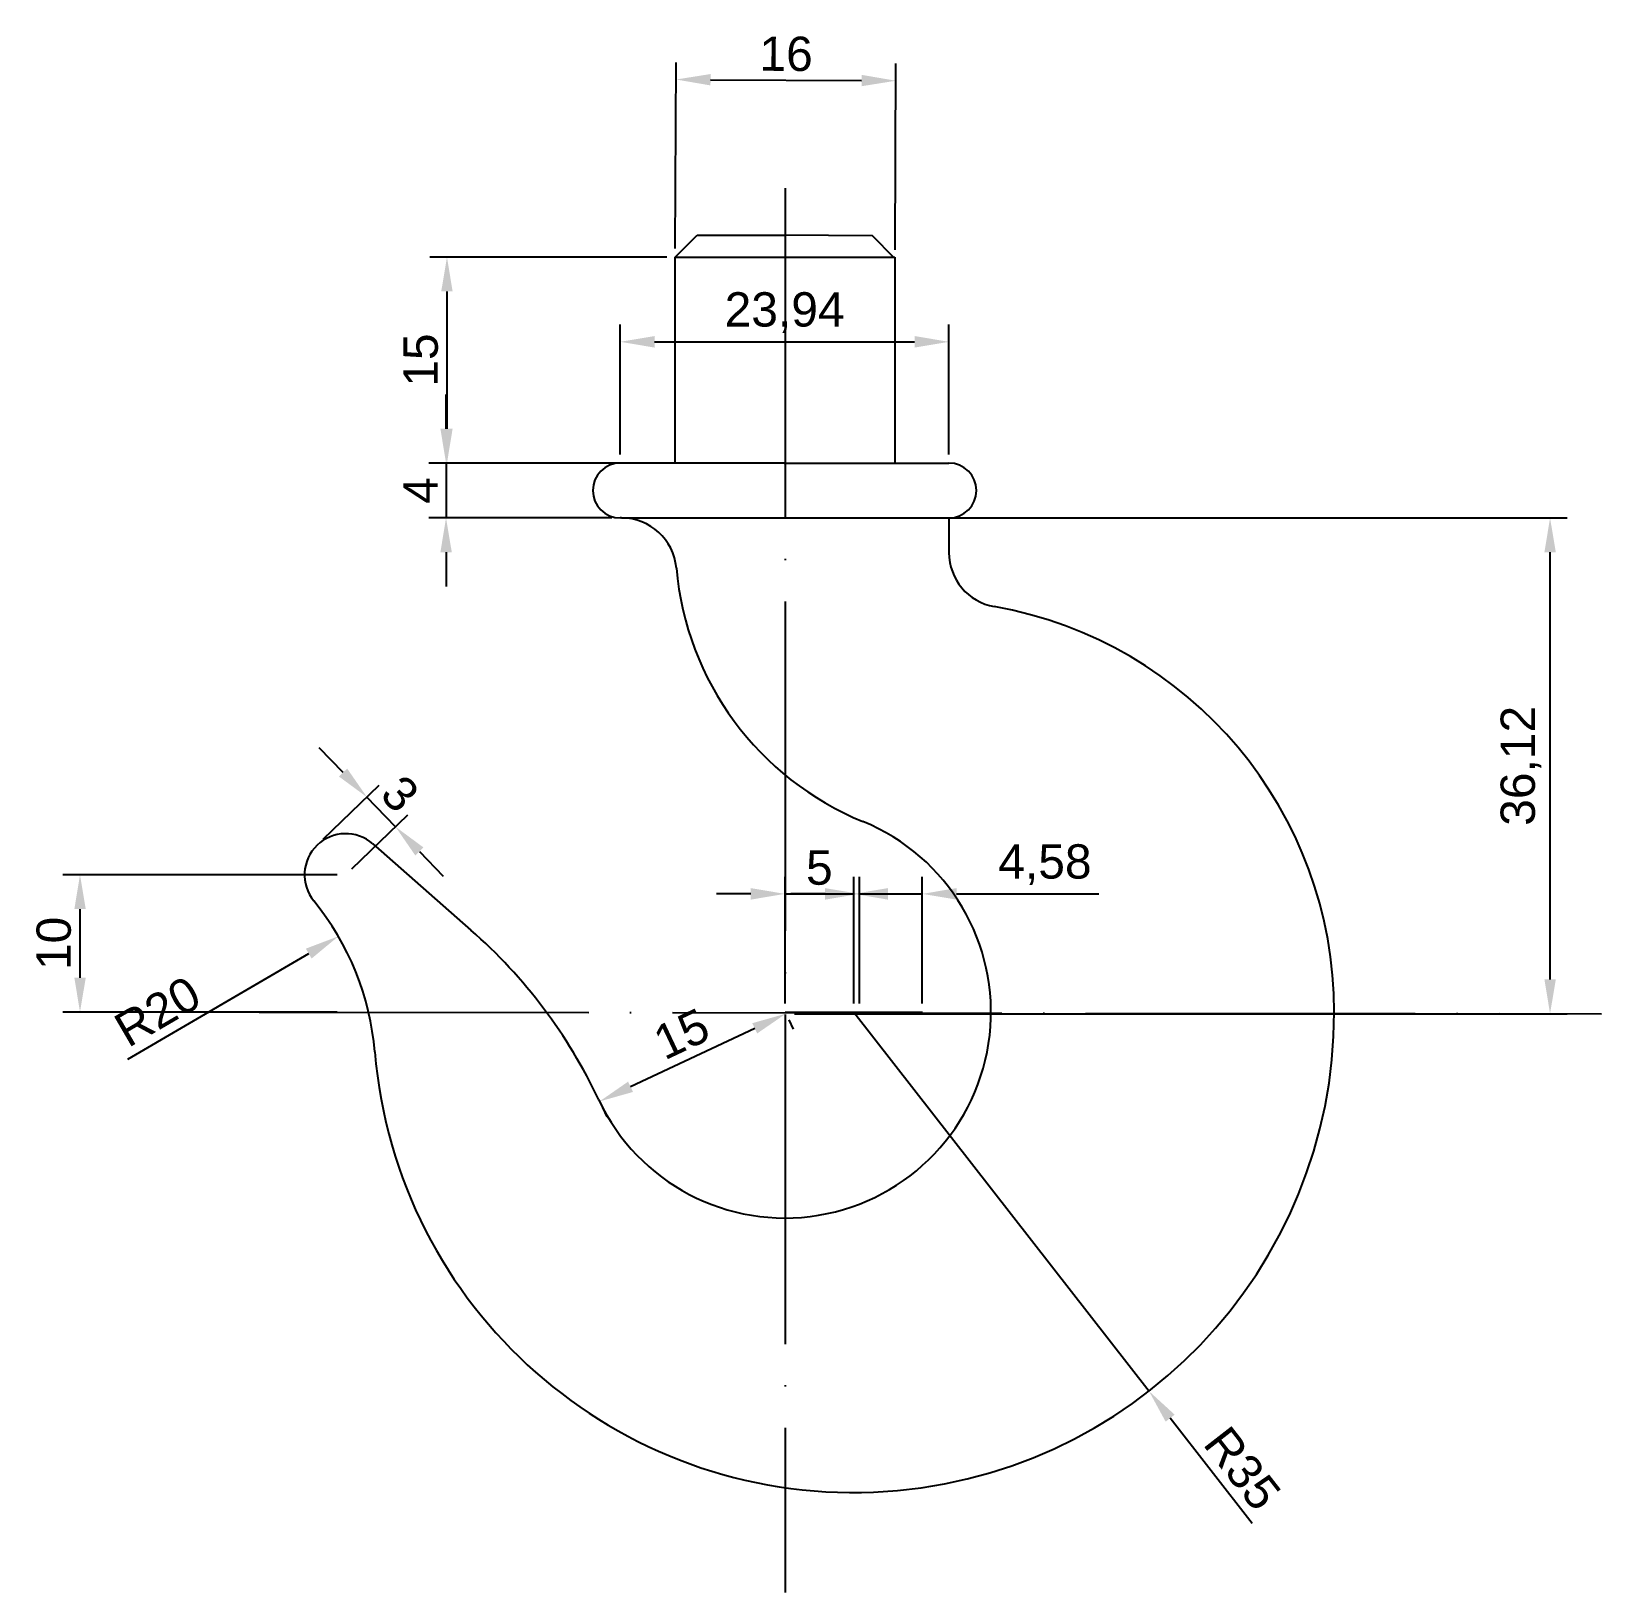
# Model space of a CAD drawing. Header units: millimetres. Extents: x 4628 to 4742, y 2294 to 2408.
import ezdxf

# ---------------------------------------------------------------- set-up
doc = ezdxf.new("R2010")
doc.units = ezdxf.units.MM
doc.linetypes.add('ACAD_ISO04W100', pattern=[30, 24, -3, 0, -3])
doc.styles.get("Standard").update_dxf_attribs({"font": 'arial.ttf'})
doc.dimstyles.new('ISO-25', dxfattribs={"dimtxt": 2.5, "dimasz": 2.5, "dimexe": 1.25, "dimexo": 0.625, "dimtad": 1, "dimtxsty": 'Standard', "dimcen": 2.5, "dimadec": 0, "dimazin": 0, "dimtfac": 1, "dimtmove": 0, "dimatfit": 3, "dimfxl": 1, "dimarcsym": 0})

# ---------------------------------------------------------------- blocks, each defined once
blk = doc.blocks.new('*D2')
at = {"color": 0, "lineweight": -2, "transparency": 16777216}
for p, q in [((4674.44, 2392.2), (4674.51, 2405.77)), ((4690.44, 2392.11), (4690.51, 2405.68)), ((4677, 2404.5), (4688, 2404.44))]:
    blk.add_line(p, q, dxfattribs=at)
at = {"color": 0, "transparency": 16777216}
for points in [[(4677.01, 2404.92), (4677, 2404.09), (4674.5, 2404.52)], [(4688.01, 2404.86), (4688, 2404.03), (4690.5, 2404.43)]]:
    blk.add_solid(points, dxfattribs=at)
at = {"layer": 'Defpoints', "color": 0, "transparency": 16777216}
for p in [(4690.5, 2404.43), (4674.43, 2391.58), (4690.43, 2391.49)]:
    blk.add_point(p, dxfattribs=at)
at = {"color": 0, "transparency": 16777216, "insert": (4682.51, 2406.38), "char_height": 2.5, "attachment_point": 5, "rotation": 359.6842}
blk.add_mtext('16', dxfattribs=at)
blk = doc.blocks.new('*D3')
at = {"color": 0, "lineweight": -2, "transparency": 16777216}
for p, q in [((4670.43, 2377.2), (4670.43, 2386.66)), ((4694.37, 2377.2), (4694.37, 2386.66)), ((4672.93, 2385.41), (4691.87, 2385.41))]:
    blk.add_line(p, q, dxfattribs=at)
at = {"color": 0, "transparency": 16777216}
for points in [[(4672.93, 2385.83), (4672.93, 2384.99), (4670.43, 2385.41)], [(4691.87, 2385.83), (4691.87, 2384.99), (4694.37, 2385.41)]]:
    blk.add_solid(points, dxfattribs=at)
at = {"layer": 'Defpoints', "color": 0, "transparency": 16777216}
for p in [(4694.37, 2385.41), (4670.43, 2376.58), (4694.37, 2376.58)]:
    blk.add_point(p, dxfattribs=at)
at = {"color": 0, "transparency": 16777216, "insert": (4682.4, 2387.54), "char_height": 2.5, "attachment_point": 5}
blk.add_mtext('23,94', dxfattribs=at)
blk = doc.blocks.new('*D4')
at = {"color": 0, "lineweight": -2, "transparency": 16777216}
for p, q in [((4673.81, 2391.58), (4656.56, 2391.58)), ((4657.81, 2389.08), (4657.81, 2379.08)), ((4673.81, 2376.58), (4656.56, 2376.58))]:
    blk.add_line(p, q, dxfattribs=at)
at = {"color": 0, "transparency": 16777216}
for points in [[(4657.39, 2389.08), (4658.22, 2389.08), (4657.81, 2391.58)], [(4657.39, 2379.08), (4658.22, 2379.08), (4657.81, 2376.58)]]:
    blk.add_solid(points, dxfattribs=at)
at = {"layer": 'Defpoints', "color": 0, "transparency": 16777216}
for p in [(4674.43, 2391.58), (4657.81, 2376.58), (4674.43, 2376.58)]:
    blk.add_point(p, dxfattribs=at)
at = {"color": 0, "transparency": 16777216, "insert": (4655.91, 2384.08), "char_height": 2.5, "attachment_point": 5, "rotation": 90}
blk.add_mtext('15', dxfattribs=at)
blk = doc.blocks.new('*D5')
at = {"color": 0, "lineweight": -2, "transparency": 16777216}
for p, q in [((4657.74, 2379.08), (4657.74, 2381.58)), ((4669.81, 2376.58), (4656.49, 2376.58)), ((4657.74, 2376.58), (4657.74, 2372.58)), ((4669.81, 2372.58), (4656.49, 2372.58)), ((4657.74, 2370.08), (4657.74, 2367.58))]:
    blk.add_line(p, q, dxfattribs=at)
at = {"color": 0, "transparency": 16777216}
for points in [[(4657.33, 2379.08), (4658.16, 2379.08), (4657.74, 2376.58)], [(4657.33, 2370.08), (4658.16, 2370.08), (4657.74, 2372.58)]]:
    blk.add_solid(points, dxfattribs=at)
at = {"layer": 'Defpoints', "color": 0, "transparency": 16777216}
for p in [(4670.43, 2376.58), (4657.74, 2372.58), (4670.43, 2372.58)]:
    blk.add_point(p, dxfattribs=at)
at = {"color": 0, "transparency": 16777216, "insert": (4655.87, 2374.58), "char_height": 2.5, "attachment_point": 5, "rotation": 90}
blk.add_mtext('4', dxfattribs=at)
blk = doc.blocks.new('*D6')
at = {"color": 0, "lineweight": -2, "transparency": 16777216}
for p, q in [((4682.43, 2337.2), (4682.43, 2346.44)), ((4687.43, 2337.2), (4687.43, 2346.44)), ((4679.93, 2345.19), (4677.43, 2345.19)), ((4682.43, 2345.19), (4687.43, 2345.19)), ((4689.93, 2345.19), (4692.43, 2345.19))]:
    blk.add_line(p, q, dxfattribs=at)
at = {"color": 0, "transparency": 16777216}
for points in [[(4679.93, 2345.61), (4679.93, 2344.77), (4682.43, 2345.19)], [(4689.93, 2345.61), (4689.93, 2344.77), (4687.43, 2345.19)]]:
    blk.add_solid(points, dxfattribs=at)
at = {"layer": 'Defpoints', "color": 0, "transparency": 16777216}
for p in [(4687.43, 2345.19), (4682.43, 2336.58), (4687.43, 2336.58)]:
    blk.add_point(p, dxfattribs=at)
at = {"color": 0, "transparency": 16777216, "insert": (4684.93, 2347.09), "char_height": 2.5, "attachment_point": 5}
blk.add_mtext('5', dxfattribs=at)
blk = doc.blocks.new('*D7')
at = {"color": 0, "lineweight": -2, "transparency": 16777216}
for p, q in [((4687.85, 2337.2), (4687.85, 2346.44)), ((4692.43, 2337.2), (4692.43, 2346.44)), ((4685.35, 2345.19), (4682.85, 2345.19)), ((4687.85, 2345.19), (4692.43, 2345.19)), ((4694.93, 2345.19), (4705.28, 2345.19))]:
    blk.add_line(p, q, dxfattribs=at)
at = {"color": 0, "transparency": 16777216}
for points in [[(4685.35, 2345.61), (4685.35, 2344.77), (4687.85, 2345.19)], [(4694.93, 2345.61), (4694.93, 2344.77), (4692.43, 2345.19)]]:
    blk.add_solid(points, dxfattribs=at)
at = {"layer": 'Defpoints', "color": 0, "transparency": 16777216}
for p in [(4692.43, 2345.19), (4687.85, 2336.58), (4692.43, 2336.58)]:
    blk.add_point(p, dxfattribs=at)
at = {"color": 0, "transparency": 16777216, "insert": (4701.36, 2347.32), "char_height": 2.5, "attachment_point": 5}
blk.add_mtext('4,58', dxfattribs=at)
blk = doc.blocks.new('*D8')
at = {"color": 0, "lineweight": -2, "transparency": 16777216}
for p, q in [((4680.23, 2335.39), (4671.18, 2331.13)), ((4682.7, 2336.01), (4683.02, 2335.33)), ((4669.13, 2329.62), (4669.45, 2328.94))]:
    blk.add_line(p, q, dxfattribs=at)
at = {"color": 0, "transparency": 16777216}
for points in [[(4680.05, 2335.77), (4680.4, 2335.02), (4682.49, 2336.46)], [(4671, 2331.51), (4671.36, 2330.76), (4668.92, 2330.07)]]:
    blk.add_solid(points, dxfattribs=at)
at = {"layer": 'Defpoints', "color": 0, "transparency": 16777216}
for p in [(4682.43, 2336.58), (4668.86, 2330.19), (4668.92, 2330.07)]:
    blk.add_point(p, dxfattribs=at)
at = {"color": 0, "transparency": 16777216, "insert": (4674.89, 2334.98), "char_height": 2.5, "attachment_point": 5, "rotation": 25.2063}
blk.add_mtext('15', dxfattribs=at)
blk = doc.blocks.new('*D10')
at = {"color": 0, "lineweight": -2, "transparency": 16777216}
for p, q in [((4683.11, 2372.58), (4739.4, 2372.58)), ((4738.15, 2338.96), (4738.15, 2370.08)), ((4683.11, 2336.46), (4739.4, 2336.46))]:
    blk.add_line(p, q, dxfattribs=at)
at = {"color": 0, "transparency": 16777216}
for points in [[(4737.74, 2370.08), (4738.57, 2370.08), (4738.15, 2372.58)], [(4737.74, 2338.96), (4738.57, 2338.96), (4738.15, 2336.46)]]:
    blk.add_solid(points, dxfattribs=at)
at = {"layer": 'Defpoints', "color": 0, "transparency": 16777216}
for p in [(4682.49, 2372.58), (4738.15, 2372.58), (4682.49, 2336.46)]:
    blk.add_point(p, dxfattribs=at)
at = {"color": 0, "transparency": 16777216, "insert": (4736.03, 2354.52), "char_height": 2.5, "attachment_point": 5, "rotation": 90}
blk.add_mtext('36,12', dxfattribs=at)
blk = doc.blocks.new('*D11')
at = {"color": 0, "lineweight": -2, "transparency": 16777216}
for p, q in [((4649.81, 2346.58), (4629.83, 2346.58)), ((4631.08, 2344.08), (4631.08, 2339.08)), ((4649.81, 2336.58), (4629.83, 2336.58))]:
    blk.add_line(p, q, dxfattribs=at)
at = {"color": 0, "transparency": 16777216}
for points in [[(4630.67, 2344.08), (4631.5, 2344.08), (4631.08, 2346.58)], [(4630.67, 2339.08), (4631.5, 2339.08), (4631.08, 2336.58)]]:
    blk.add_solid(points, dxfattribs=at)
at = {"layer": 'Defpoints', "color": 0, "transparency": 16777216}
for p in [(4650.43, 2346.58), (4631.08, 2336.58), (4650.43, 2336.58)]:
    blk.add_point(p, dxfattribs=at)
at = {"color": 0, "transparency": 16777216, "insert": (4629.18, 2341.58), "char_height": 2.5, "attachment_point": 5, "rotation": 90}
blk.add_mtext('10', dxfattribs=at)
blk = doc.blocks.new('*D12')
at = {"color": 0, "lineweight": -2, "transparency": 16777216}
for p, q in [((4650.24, 2354.03), (4648.5, 2355.83)), ((4648.8, 2349.17), (4652.88, 2353.1)), ((4654.06, 2350.08), (4651.98, 2352.24)), ((4650.88, 2347.01), (4654.96, 2350.94)), ((4655.8, 2348.28), (4657.53, 2346.48))]:
    blk.add_line(p, q, dxfattribs=at)
at = {"color": 0, "transparency": 16777216}
for points in [[(4650.54, 2354.32), (4649.94, 2353.74), (4651.98, 2352.24)], [(4656.1, 2348.57), (4655.5, 2347.99), (4654.06, 2350.08)]]:
    blk.add_solid(points, dxfattribs=at)
at = {"layer": 'Defpoints', "color": 0, "transparency": 16777216}
for p in [(4651.98, 2352.24), (4648.35, 2348.73), (4650.43, 2346.58)]:
    blk.add_point(p, dxfattribs=at)
at = {"color": 0, "transparency": 16777216, "insert": (4654.39, 2352.48), "char_height": 2.5, "attachment_point": 5, "rotation": 313.9772}
blk.add_mtext('3', dxfattribs=at)
blk = doc.blocks.new('*D13')
at = {"color": 0, "lineweight": -2, "transparency": 16777216}
blk.add_line((4634.57, 2333.16), (4647.74, 2340.84), dxfattribs=at)
at = {"color": 0, "transparency": 16777216}
blk.add_solid([(4647.53, 2341.2), (4647.95, 2340.48), (4649.9, 2342.1)], dxfattribs=at)
at = {"layer": 'Defpoints', "color": 0, "transparency": 16777216}
for p in [(4649.9, 2342.1), (4632.62, 2332.02)]:
    blk.add_point(p, dxfattribs=at)
at = {"color": 0, "transparency": 16777216, "insert": (4636.73, 2336.62), "char_height": 2.5, "attachment_point": 5, "rotation": 30.2613}
blk.add_mtext('R20', dxfattribs=at)
blk = doc.blocks.new('*D14')
at = {"color": 0, "lineweight": -2, "transparency": 16777216}
for p, q in [((4687.43, 2336.58), (4708.94, 2308.96)), ((4716.46, 2299.31), (4710.48, 2306.99))]:
    blk.add_line(p, q, dxfattribs=at)
at = {"color": 0, "transparency": 16777216}
blk.add_solid([(4710.81, 2307.25), (4710.15, 2306.74), (4708.94, 2308.96)], dxfattribs=at)
at = {"layer": 'Defpoints', "color": 0, "transparency": 16777216}
for p in [(4687.43, 2336.58), (4708.94, 2308.96)]:
    blk.add_point(p, dxfattribs=at)
at = {"color": 0, "transparency": 16777216, "insert": (4715.74, 2303.33), "char_height": 2.5, "attachment_point": 5, "rotation": 307.9181}
blk.add_mtext('R35', dxfattribs=at)

msp = doc.modelspace()

# ---------------------------------------------------------------- linework, layer by layer
at = {"color": 152, "linetype": 'ACAD_ISO04W100', "true_color": 0x2776bb}
for p, q in [((4682.432, 2396.595), (4682.432, 2294.285)), ((4644.132, 2336.576), (4741.904, 2336.458))]:
    msp.add_line(p, q, dxfattribs=at)
at = {"color": 2, "true_color": 0xf1eb1f}
for p, q in [((4674.432, 2391.576), (4676.025, 2393.169)), ((4676.025, 2393.169), (4682.432, 2393.169)), ((4688.805, 2393.133), (4682.398, 2393.169)), ((4690.389, 2391.531), (4688.805, 2393.133)), ((4674.432, 2376.576), (4674.432, 2391.576)), ((4674.432, 2391.576), (4690.432, 2391.576)), ((4690.432, 2391.576), (4690.432, 2376.576)), ((4682.432, 2376.576), (4674.432, 2376.576)), ((4682.369, 2376.576), (4694.369, 2376.576)), ((4670.529, 2372.576), (4694.369, 2372.576)), ((4652.412, 2348.83), (4659.556, 2342.555))]:
    msp.add_line(p, q, dxfattribs=at)
for p, q in [((4682.432, 2376.576), (4670.432, 2376.576)), ((4670.529, 2372.576), (4670.432, 2372.576)), ((4670.432, 2372.576), (4670.432, 2372.576)), ((4694.369, 2372.576), (4694.369, 2370.054)), ((4682.432, 2336.576), (4687.432, 2336.576)), ((4687.432, 2336.576), (4692.432, 2336.576))]:
    msp.add_line(p, q)
for centre, radius, start, end in [((4670.432, 2374.576), 2, 90, 270), ((4694.369, 2374.576), 2, 270, 90), ((4698.369, 2370.054), 4, 180, 259.94442), ((4696.432, 2370.825), 22, 184.9626, 247.76673), ((4692.432, 2336.576), 30, 0, 79.94442), ((4682.432, 2336.576), 15, 205.2063, 67.76673), ((4650.432, 2346.576), 3, 48.70545, 219.24887), ((4632.621, 2332.024), 20, 4.7473, 39.24887), ((4634.479, 2314.004), 38, 25.2063, 48.70545), ((4687.432, 2336.576), 35, 184.7473, 0)]:
    msp.add_arc(centre, radius, start, end, dxfattribs=at)
msp.add_arc((4670.529, 2368.576), 4, 4.9626, 90)

# ---------------------------------------------------------------- dimensions: what is measured, and where the dimension line sits
at = {"color": 30, "true_color": 0xf8991e}
for p1, p2, distance, picture, middle in [((4674.432, 2391.576), (4690.432, 2391.488), 12.942, '*D2', (4682.514, 2406.375)), ((4650.432, 2346.576), (4648.349, 2348.735), -5.041, '*D12', (4654.387, 2352.476)), ((4682.432, 2336.576), (4668.86, 2330.188), 0.131, '*D8', (4674.892, 2334.984))]:
    dim = msp.add_aligned_dim(p1=p1, p2=p2, distance=distance, dimstyle='ISO-25', dxfattribs=at)
    dim.commit()
    dim.dimension.update_dxf_attribs({"geometry": picture, "text_midpoint": middle})
for base, p1, p2, picture, middle in [((4657.807, 2376.576), (4674.432, 2391.576), (4674.432, 2376.576), '*D4', (4655.906, 2384.076)), ((4657.743, 2372.576), (4670.432, 2376.576), (4670.432, 2372.576), '*D5', (4655.868, 2374.576)), ((4738.154, 2372.576), (4682.488, 2336.458), (4682.488, 2372.576), '*D10', (4736.026, 2354.517)), ((4631.083, 2336.576), (4650.432, 2346.576), (4650.432, 2336.576), '*D11', (4629.182, 2341.576))]:
    dim = msp.add_linear_dim(base=base, p1=p1, p2=p2, angle=90, dimstyle='ISO-25', dxfattribs=at)
    dim.commit()
    dim.dimension.update_dxf_attribs({"geometry": picture, "text_midpoint": middle})
for base, p1, p2, picture, middle in [((4694.369, 2385.409), (4670.432, 2376.576), (4694.369, 2376.576), '*D3', (4682.4, 2387.537)), ((4687.432, 2345.191), (4682.432, 2336.576), (4687.432, 2336.576), '*D6', (4684.932, 2347.087)), ((4692.432, 2345.191), (4687.849, 2336.576), (4692.432, 2336.576), '*D7', (4701.357, 2347.319))]:
    dim = msp.add_linear_dim(base=base, p1=p1, p2=p2, dimstyle='ISO-25', dxfattribs=at)
    dim.commit()
    dim.dimension.update_dxf_attribs({"geometry": picture, "text_midpoint": middle})
dim = msp.add_radius_dim(center=(4632.621, 2332.024), mpoint=(4649.895, 2342.103), dimstyle='ISO-25', dxfattribs=at)
dim.commit()
dim.dimension.update_dxf_attribs({"geometry": '*D13', "text_midpoint": (4637.688, 2334.981), "dimtype": 164})
dim = msp.add_radius_dim(center=(4687.432, 2336.576), mpoint=(4708.941, 2308.965), dimstyle='ISO-25', dxfattribs=at)
dim.commit()
dim.dimension.update_dxf_attribs({"geometry": '*D14', "text_midpoint": (4715.739, 2303.333)})

doc.saveas('drawing.dxf')
